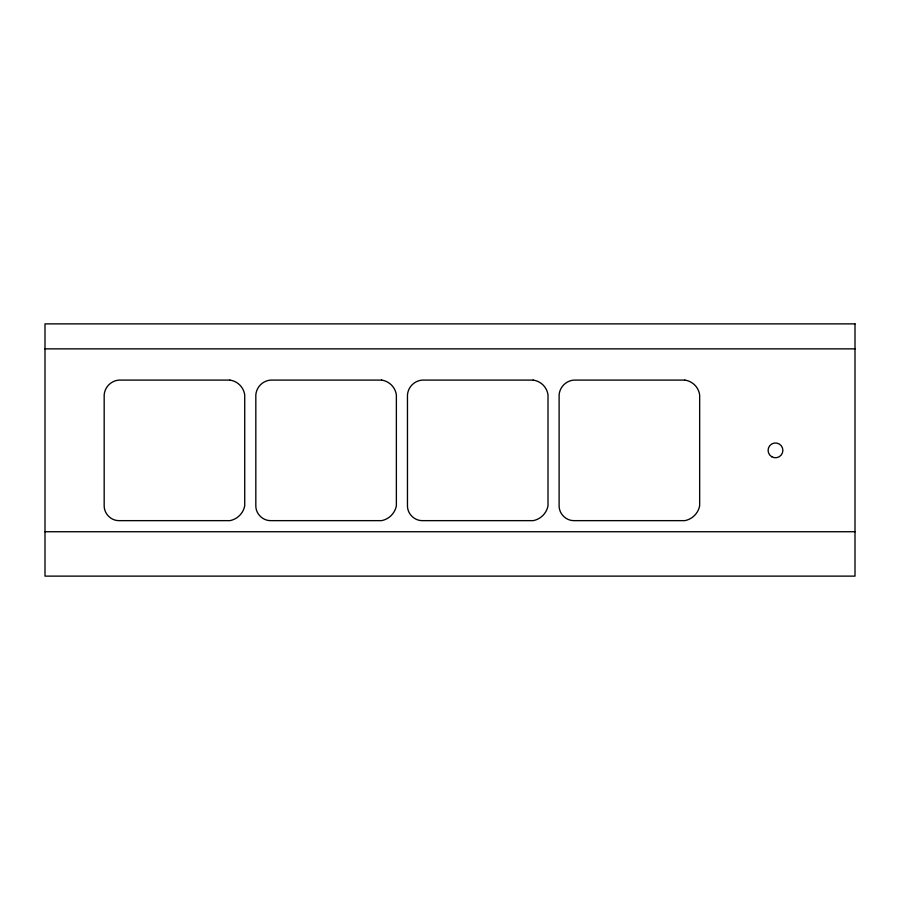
<?xml version="1.0" encoding="UTF-8"?>
<svg xmlns="http://www.w3.org/2000/svg" width="900" height="900" viewBox="0 0 900 900"><rect width="100%" height="100%" fill="white"/><g stroke="black" fill="none" stroke-linecap="round" stroke-linejoin="round"><path stroke-width="1.35" d="M45 348.863L855 348.863M45 531.731L855 531.731M855 323.876L45 323.876L45 576.124L855 576.124L855 323.876M229.928 380.093L118.969 380.093A16.133 16.133 0 0 0 104.175 394.886L104.175 505.845C104.096 513.754 111.06 520.717 118.969 520.639L229.928 520.639A18.742 18.742 0 0 0 244.721 505.845L244.721 394.886A17.381 17.381 0 0 0 229.928 380.093M381.577 380.093L270.619 380.093A16.133 16.133 0 0 0 255.825 394.886L255.825 505.845C255.735 513.754 262.699 520.717 270.619 520.639L381.577 520.639A18.742 18.742 0 0 0 396.371 505.845L396.371 394.886A17.381 17.381 0 0 0 381.577 380.093M533.216 380.093L422.257 380.093A16.133 16.133 0 0 0 407.464 394.886L407.464 505.845C407.385 513.754 414.349 520.717 422.257 520.639L533.216 520.639A18.742 18.742 0 0 0 548.01 505.845L548.01 394.886A17.381 17.381 0 0 0 533.216 380.093M684.866 380.093L573.908 380.093A16.133 16.133 0 0 0 559.114 394.886L559.114 505.845C559.024 513.754 565.988 520.717 573.908 520.639L684.866 520.639A18.742 18.742 0 0 0 699.66 505.845L699.66 394.886A17.381 17.381 0 0 0 684.866 380.093M771.784 456.772A7.402 7.402 0 0 0 782.876 450.371A7.402 7.402 0 0 0 771.784 443.959A7.402 7.402 0 0 0 771.784 456.772"/></g></svg>
